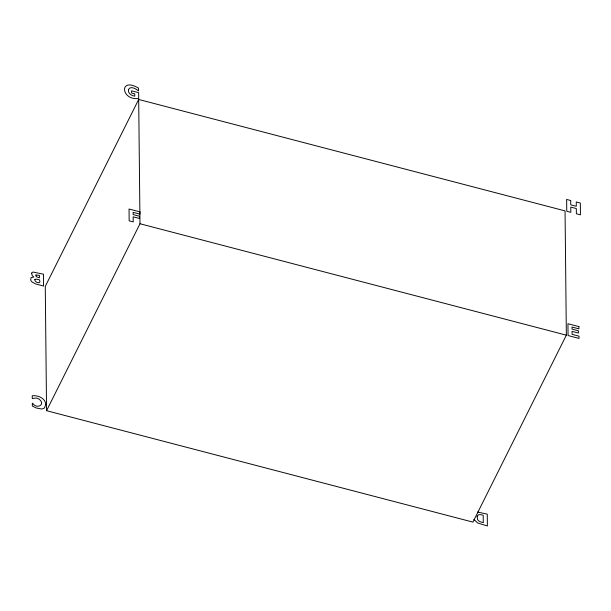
<?xml version="1.0" encoding="UTF-8"?>
<svg xmlns="http://www.w3.org/2000/svg" width="611" height="611" viewBox="0 0 611 611"><rect width="100%" height="100%" fill="white"/><g stroke="black" fill="none" stroke-linecap="round" stroke-linejoin="round"><path stroke-width="0.92" d="M138.689 99.463L45.267 286.414L46.566 410.699L472.929 522.115L566.351 335.172L565.053 210.887L138.689 99.463L139.995 223.748L46.566 410.699M477.581 512.049L487.257 514.149L487.379 525.964L477.71 522.993L473.853 519.503M139.995 223.748L566.351 335.172M45.741 404.444L44.572 407.758A7.34 4.705 26.6 0 1 41.136 408.95L36.041 407.927L32.36 406.04L32.33 403.26L32.696 403.359C37.126 409.828 46.329 404.146 38.714 398.884A4.835 3.101 26.6 0 0 35.682 398.067L32.276 398.578L32.253 395.76C37.844 395.134 45.367 398.044 45.741 404.444M128.455 89.611C127.691 93.353 131.541 95.736 134.756 96.164L134.733 93.85L131.586 93.025L131.564 90.81L138.651 92.666L138.712 98.478C120.802 100.792 118.901 76.436 138.544 88.137L138.567 90.909C136.1 88.992 130.464 85.334 128.455 89.611M477.145 516.31L477.558 519.465A4.3 2.757 26.6 0 0 479.971 521.664L483.286 522.688L483.209 515.287C481.323 514.699 478.046 513.782 477.145 516.31M31.673 273.186L32.184 275.553L33.834 277.035L31.039 277.631L30.672 279.884A4.613 2.956 26.6 0 0 32.268 282.122L35.53 283.886L43.557 286.04L43.434 274.217L33.277 272.078A3.322 2.131 26.6 0 0 31.673 273.186M34.812 279.601C34.315 282.358 41.96 284.932 39.455 279.853L35.95 279.059L34.812 279.601M35.912 275.003L36.171 276.6L39.432 277.829L39.41 275.324L35.912 275.003M570.712 200.507L566.634 199.446L566.764 211.261L570.834 212.323L570.781 207.091L576.326 208.534L576.379 213.774L580.45 214.835L580.328 203.02L576.257 201.958L576.295 206.281L570.758 204.83L570.712 200.507M139.904 211.864L129.043 209.031L129.165 220.846L133.221 221.908L133.167 216.829L139.43 218.463L139.407 216.21L133.145 214.576L133.122 212.345L139.927 214.125L139.904 211.864M578.907 326.595L567.94 323.731L568.062 335.546L579.029 338.41L579.007 336.157L572.087 334.347L572.056 331.368L578.426 333.033L578.403 330.772L572.033 329.108L572.011 327.038L578.93 328.848L578.907 326.595"/></g></svg>
